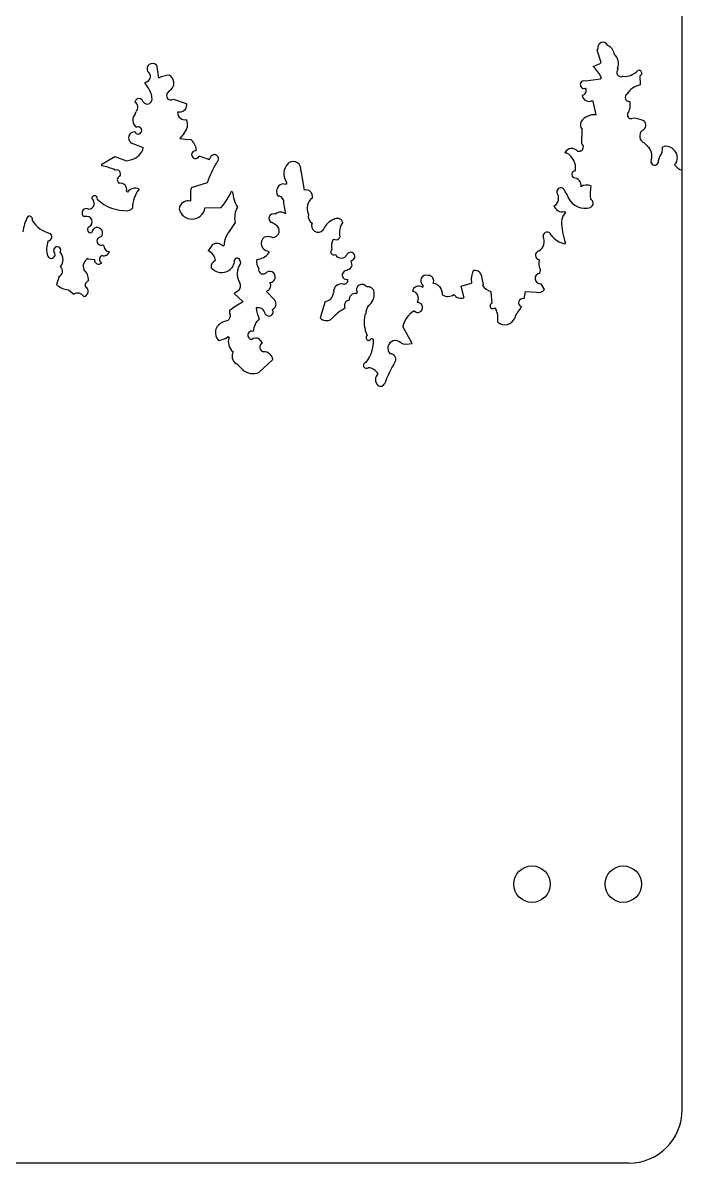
# Model space of a CAD drawing. Header units: millimetres. Extents: x -533 to 177, y -363 to 363.
# Drawn here: x -239.7 to -178.2, y -362.5 to -256.2 of the extents above; entities that cross this region are included whole.
import ezdxf

# ---------------------------------------------------------------- set-up
doc = ezdxf.new("R2010")
doc.units = ezdxf.units.MM

msp = doc.modelspace()

# ---------------------------------------------------------------- linework, layer by layer
at = {"color": 7, "linetype": 'Continuous', "lineweight": 25}
for p, q in [((-178.25, -357.5), (-178.25, 357.5)), ((-186.19, -258.77), (-186.11, -258.69)), ((-185.82, -259.93), (-186.19, -258.77)), ((-227.29, -260.14), (-227.09, -261.39)), ((-186.56, -260.29), (-185.9, -260.02)), ((-185.9, -260.02), (-185.82, -259.93)), ((-185.86, -261.44), (-185.78, -261.35)), ((-184.3, -260.48), (-184.22, -260.56)), ((-182.19, -261.17), (-182.17, -262.01)), ((-228.33, -261.84), (-228.34, -261.76)), ((-187.47, -261.62), (-187.28, -261.65)), ((-187.28, -261.65), (-185.86, -261.44)), ((-226.06, -262.54), (-226.22, -262.72)), ((-225.7, -263.36), (-224.52, -263.75)), ((-186.56, -263.55), (-186.65, -263.47)), ((-186.27, -264.8), (-186.56, -263.55)), ((-229.26, -264.71), (-229.16, -264.48)), ((-225.25, -264.52), (-225.33, -264.61)), ((-224.52, -263.75), (-224.52, -263.83)), ((-224.52, -263.83), (-224.43, -263.91)), ((-224.69, -266.51), (-225.1, -267.02)), ((-187.62, -267.51), (-187.58, -266.17)), ((-228.5, -267.87), (-229.69, -267.4)), ((-225.1, -267.02), (-224.35, -267.1)), ((-224.35, -267.1), (-224.09, -267.08)), ((-181.77, -267.43), (-181.47, -267.77)), ((-232.39, -269.4), (-231.16, -268.69)), ((-231.16, -268.69), (-230.06, -269.08)), ((-223.57, -268.07), (-223.65, -268.16)), ((-223.3, -268.65), (-223.22, -268.65)), ((-223.22, -268.65), (-222.37, -268.96)), ((-189.1, -268.39), (-189.19, -268.3)), ((-189.02, -268.38), (-189.1, -268.39)), ((-188.02, -268.19), (-187.73, -268.18)), ((-180.47, -269.07), (-180.33, -268.69)), ((-232.39, -269.48), (-232.39, -269.4)), ((-232.39, -269.56), (-232.39, -269.48)), ((-230.06, -269.08), (-229.58, -268.96)), ((-222.37, -268.96), (-222.29, -268.87)), ((-215.12, -271.1), (-215.31, -270.78)), ((-213.81, -269.98), (-213.51, -271.81)), ((-229.98, -272.01), (-230.07, -271.93)), ((-222.56, -271.14), (-224.05, -271.6)), ((-220.28, -271.91), (-220.2, -271.99)), ((-215.41, -271.22), (-215.2, -271.27)), ((-215.2, -271.27), (-215.12, -271.18)), ((-215.12, -271.18), (-215.12, -271.1)), ((-215.92, -272.38), (-216.01, -272.3)), ((-215.21, -274.03), (-215.4, -273.03)), ((-222.75, -273.48), (-221.24, -273.44)), ((-190.23, -273.27), (-190.14, -273.26)), ((-189.12, -273.9), (-189.21, -273.82)), ((-233.93, -274.29), (-234.02, -274.29)), ((-219.95, -274.83), (-220.51, -275.68)), ((-211.74, -275.52), (-211.66, -275.44)), ((-210.19, -276.18), (-210.26, -276.37)), ((-232.19, -277), (-232.27, -276.92)), ((-222.07, -276.89), (-222.47, -277.49)), ((-220.98, -276.95), (-221.06, -277.03)), ((-210.42, -276.49), (-210.79, -276.42)), ((-210.26, -276.37), (-210.42, -276.49)), ((-189.21, -276.83), (-189.13, -276.75)), ((-233.66, -278.21), (-233.07, -278.28)), ((-216.78, -277.59), (-216.87, -277.5)), ((-216.78, -277.67), (-216.78, -277.59)), ((-208.9, -278.29), (-209.15, -278.46)), ((-219.48, -278.43), (-219.43, -278.66)), ((-209.46, -279.23), (-209.54, -279.31)), ((-209.15, -278.46), (-209.05, -278.84)), ((-191.53, -279.55), (-191.47, -279.28)), ((-236.37, -279.88), (-236.6, -280.63)), ((-233.68, -280.3), (-233.6, -280.22)), ((-198.88, -280.78), (-197.89, -280.5)), ((-196.99, -279.72), (-196.8, -280.64)), ((-235.5, -281.11), (-234.99, -281.51)), ((-219.59, -281.19), (-220.02, -281.44)), ((-220.02, -281.44), (-219.25, -282.17)), ((-217.02, -281.27), (-216.94, -281.19)), ((-216.24, -282.09), (-217.02, -281.27)), ((-208.65, -281.46), (-208.57, -281.38)), ((-202.48, -280.88), (-202.4, -280.79)), ((-202.4, -280.79), (-202.4, -280.71)), ((-198.6, -281.86), (-198.88, -280.78)), ((-196.8, -280.64), (-196.88, -280.72)), ((-196.11, -281.29), (-196, -282.37)), ((-193, -281.95), (-192.85, -281.28)), ((-192.85, -281.28), (-191.84, -281.34)), ((-191.1, -281.07), (-191.41, -280.56)), ((-219.25, -282.17), (-219.25, -282.25)), ((-211.56, -282.21), (-212.02, -283.73)), ((-209.53, -282.13), (-209.3, -282.06)), ((-202.86, -282.31), (-202.94, -282.23)), ((-207.76, -283.36), (-207.84, -283.45)), ((-195.74, -282.78), (-195.65, -282.86)), ((-220.63, -283.97), (-221.12, -284.14)), ((-203.44, -286.11), (-204.3, -284.52)), ((-220.58, -285.47), (-220.5, -285.55)), ((-217.39, -286.05), (-217.7, -285.69)), ((-204.51, -286.03), (-204.27, -286.14)), ((-204.27, -286.14), (-204.02, -286.18)), ((-204.02, -286.18), (-203.44, -286.11)), ((-217.73, -288.82), (-216.43, -287.61)), ((-183.25, -362.5), (-527.75, -362.5))]:
    msp.add_line(p, q, dxfattribs=at)
for centre in [(-192.25, -336.5), (-183.75, -336.5)]:
    msp.add_circle(centre, 1.7, dxfattribs=at)
for centre, radius, start, end in [((-185.64, -258.53), 0.49, 24.202, 198.8842), ((-185.6, -259.27), 1.02, 6.627, 66.4759), ((-185.36, -260.01), 1.16, 336.0926, 48.2633), ((-227.64, -260.54), 0.522, 48.9816, 204.1263), ((-189.18, -263.02), 3.78, 26.1901, 46.3222), ((-228.38, -261.22), 0.54, 274.1354, 60.9154), ((-226.02, -263.3), 2.19, 91.9249, 119.2677), ((-226.45, -261.83), 0.804, 299.4513, 63.6704), ((-183.95, -260.85), 0.399, 132.5441, 294.5892), ((-183.64, -259.48), 1.74, 265.3316, 316.6627), ((-182.28, -260.92), 0.264, 289.9846, 110.0065), ((-232.42, -264.79), 5.04, 24.9429, 35.8067), ((-187.4, -261.98), 0.364, 100.3492, 292.4031), ((-187.67, -262.53), 0.467, 281.8582, 28.1354), ((-181.83, -263.8), 1.82, 100.8027, 149.6993), ((-228.91, -263.66), 0.378, 7.8858, 175.2257), ((-228.15, -263.33), 0.471, 215.3914, 20.8662), ((-228.45, -263.1), 0.737, 355.0433, 36.1387), ((-225.93, -263.01), 0.415, 136.0626, 302.7703), ((-186.95, -262.92), 0.629, 186.6413, 299.2577), ((-183.21, -263.19), 0.362, 121.2716, 282.9562), ((-184.61, -263.87), 1.52, 326.2679, 12.6703), ((-229.6, -264.11), 0.58, 320.6442, 57.0544), ((-224.61, -264.54), 0.726, 185.412, 280.3912), ((-225.13, -263.83), 0.699, 259.7032, 353.4042), ((-228.68, -265.29), 0.817, 135.0756, 235.6776), ((-225.5, -265.73), 1.12, 315.5497, 24.9552), ((-187.11, -265.72), 0.647, 152.0626, 223.7274), ((-186.45, -266.3), 1.51, 83.4193, 144.4634), ((-183, -264.8), 0.361, 167.0872, 296.4104), ((-183.04, -268.43), 3.31, 68.5489, 86.5048), ((-182.2, -265.76), 0.557, 294.168, 48.3479), ((-229.31, -266.96), 0.577, 88.5263, 229.3573), ((-228.99, -266.26), 0.336, 201.8242, 117.6954), ((-181.54, -266.79), 0.68, 129.3295, 250.0498), ((-225.01, -268.21), 1.45, 5.4211, 50.8306), ((-187.85, -267.81), 0.383, 288.3912, 52.6683), ((-182.16, -268.61), 1.09, 338.9447, 50.9372), ((-179.73, -268.68), 0.944, 34.1927, 112.3118), ((-229.92, -267.55), 1.45, 283.5457, 347.1505), ((-223.64, -268.52), 0.362, 91.5608, 338.9331), ((-221.89, -268.92), 0.406, 298.3395, 173.7024), ((-188.56, -268.67), 0.723, 41.4093, 149.8912), ((-189.74, -269.75), 1.55, 349.4829, 62.0955), ((-181.22, -267.97), 1.14, 320.9597, 8.4507), ((-179.64, -268.79), 0.945, 316.2357, 43.1173), ((-232.95, -273.68), 4.15, 63.9723, 82.2796), ((-209.34, -276.17), 14.15, 150.8285, 159.1643), ((-214.03, -270.29), 1.37, 130.6688, 200.6824), ((-214.54, -269.88), 0.732, 352.3423, 121.3115), ((-180.82, -269.14), 0.353, 156.5734, 12.0326), ((-178.1, -268.98), 0.975, 208.9126, 261.3299), ((-231.02, -270.32), 0.387, 328.8981, 105.2952), ((-230.56, -270.87), 0.373, 109.7797, 239.0865), ((-188.22, -270.37), 0.335, 89.7648, 242.7598), ((-188.41, -271.41), 0.744, 351.041, 87.0917), ((-230.65, -271.78), 0.598, 345.8552, 100.5343), ((-229.27, -272.53), 0.882, 65.3386, 143.7673), ((-226.37, -273.61), 3.16, 143.4025, 178.0099), ((-219.05, -272.42), 5.07, 170.6305, 184.8625), ((-225.51, -269.7), 5.67, 318.6975, 337.0426), ((-217.06, -271.76), 3.14, 184.3178, 211.5817), ((-215.35, -271.96), 0.739, 94.6431, 207.4768), ((-213.35, -272.42), 0.627, 348.4457, 104.6744), ((-189.56, -271.99), 0.384, 0.5014, 195.8227), ((-189.73, -272.65), 0.87, 8.1198, 50.433), ((-187.13, -272.27), 0.931, 67.0119, 126.4957), ((-181.76, -272.24), 5.07, 170.629, 184.864), ((-233.64, -273.05), 0.561, 272.7865, 53.4646), ((-233.05, -272.6), 0.257, 343.9629, 180.23), ((-230.1, -269.79), 3.95, 226.7534, 272.337), ((-224.32, -273.69), 0.868, 75.8285, 170.5116), ((-215.96, -272.94), 0.565, 350.6998, 86.1546), ((-212.03, -273.52), 1.21, 126.0064, 206.0639), ((-190.61, -272.57), 0.838, 304.266, 34.9606), ((-187.31, -271.77), 1.74, 206.1383, 287.2928), ((-186.96, -273.05), 0.406, 293.7235, 69.4), ((-233.83, -273.94), 0.395, 57.0636, 242.0475), ((-230.18, -272.82), 0.947, 284.9423, 314.4155), ((-223.97, -273.29), 1.23, 192.3006, 350.8201), ((-217.94, -274.4), 2.05, 150.9948, 192.1123), ((-216.36, -274.46), 0.433, 70.1895, 241.7241), ((-215.69, -274.71), 0.836, 54.6986, 128.4229), ((-212.42, -274.25), 0.721, 164.7164, 242.0106), ((-189.41, -272.98), 0.867, 199.2442, 283.3633), ((-187.9, -275.02), 1.66, 137.4402, 167.5689), ((-235.42, -276.31), 4.37, 152.1908, 172.0476), ((-239.15, -274.56), 0.318, 338.3448, 114.7774), ((-236.52, -273.18), 2.77, 212.7346, 255.4208), ((-233.78, -274.77), 0.507, 293.8007, 107.0941), ((-233.42, -275.5), 0.303, 121.3395, 292.2257), ((-216.68, -275.5), 0.668, 41.5056, 79.5589), ((-216.44, -275.62), 0.619, 265.9286, 65.3023), ((-212.21, -275.14), 0.607, 154.6878, 321.0555), ((-210.35, -275.9), 1.39, 107.2656, 160.4017), ((-210.42, -274.99), 0.536, 20.3936, 129.329), ((-208.43, -275.81), 1.79, 145.9788, 191.9813), ((-183.19, -274.56), 6.33, 181.0218, 200.2827), ((-237.41, -276.18), 0.377, 274.7381, 59.4418), ((-232.8, -275.81), 0.503, 313.1941, 176.7967), ((-232.44, -276.57), 0.393, 92.7843, 295.4035), ((-218.5, -277.14), 2.49, 144.0434, 175.4753), ((-216.77, -276.78), 0.733, 130.9991, 262.5973), ((-216.89, -277.16), 1.01, 66.3961, 111.2913), ((-192.16, -276.59), 1.05, 301.148, 25.9014), ((-190.85, -276.09), 0.368, 8.3792, 186.2155), ((-188.55, -274.37), 2.55, 220.663, 255.0756), ((-235.49, -277.33), 2.04, 157.8171, 198.5691), ((-236.54, -277.43), 0.33, 326.8641, 199.9946), ((-231.61, -277), 0.58, 180.5149, 263.8014), ((-221.66, -277.66), 0.864, 46.0718, 118.1301), ((-210.73, -277.56), 0.304, 133.0157, 297.4848), ((-209.71, -277.06), 1.26, 149.4517, 193.054), ((-237.1, -277.82), 0.365, 206.8026, 47.3944), ((-237.01, -278.3), 1.02, 320.4603, 42.665), ((-233.35, -278.91), 0.768, 113.9388, 203.941), ((-232.68, -278.32), 0.397, 174.6483, 315.3446), ((-232.23, -278.26), 0.368, 108.3255, 244.1546), ((-232.18, -277.41), 0.537, 251.5725, 341.8297), ((-222.85, -278.5), 1.08, 5.8287, 69.347), ((-221.6, -278.95), 0.591, 107.7266, 191.3831), ((-221.13, -278.37), 1.12, 302.9907, 0.803), ((-219.75, -278.44), 0.277, 1.2431, 162.9531), ((-216.8, -278.46), 1.15, 171.0654, 214.6797), ((-218, -276.78), 1.5, 272.3506, 323.8999), ((-210.05, -277.55), 0.607, 208.1234, 335.001), ((-209.17, -278), 0.388, 312.9761, 149.2682), ((-191.51, -277.9), 0.428, 104.2445, 258.8768), ((-190, -278.61), 1.62, 169.6678, 204.4691), ((-236.6, -279.37), 0.557, 294.1514, 48.3503), ((-234.93, -280.22), 1.32, 359.9483, 48.4103), ((-221.2, -278.16), 1.34, 223.1787, 300.5456), ((-218.22, -279.61), 1.54, 142.042, 214.0162), ((-217.34, -279.22), 0.416, 165.7212, 302.1854), ((-216.72, -279.91), 0.52, 271.8148, 139.9308), ((-209.53, -279.73), 0.422, 92.09, 282.4585), ((-209.5, -278.76), 0.463, 274.9343, 350.134), ((-195.77, -280.15), 2.15, 157.4913, 189.3701), ((-197.58, -279.92), 0.623, 18.8295, 106.1863), ((-233.55, -280.66), 0.377, 111.0041, 206.1482), ((-220.13, -280.75), 0.695, 320.7659, 24.1946), ((-217.11, -280.72), 0.499, 290.425, 35.8182), ((-210.02, -281.29), 0.742, 76.2461, 188.3716), ((-209.76, -280.24), 0.34, 256.2009, 16.9191), ((-202.11, -280.27), 0.527, 69.476, 236.4243), ((-201.93, -280.27), 0.502, 331.5782, 89.6575), ((-201.6, -281.49), 0.987, 355.1648, 83.0924), ((-191.47, -280.05), 0.509, 97.4251, 276.0827), ((-235.32, -279.15), 1.96, 229.0364, 264.5345), ((-234.64, -282.09), 0.674, 31.2936, 121.3178), ((-234.13, -281.25), 0.49, 277.2941, 60.9104), ((-211.73, -281.24), 0.988, 280.0368, 350.3669), ((-208.74, -282.02), 0.562, 80.4758, 185.0181), ((-208.11, -281.12), 0.524, 31.6514, 208.6926), ((-207.54, -281.4), 0.565, 6.962, 102.4214), ((-208.22, -281.55), 1.25, 303.064, 10.0224), ((-202.83, -281.32), 0.568, 52.0784, 171.003), ((-203.52, -281.89), 0.668, 329.7221, 78.6401), ((-200.1, -280.77), 0.962, 237.1779, 305.9452), ((-198.88, -281.12), 0.783, 212.9189, 290.2323), ((-195.08, -279.08), 2.43, 222.3784, 244.9927), ((-191.65, -280.71), 0.661, 253.1155, 326.8744), ((-209.91, -298.25), 18.52, 120.2627, 124.7875), ((-216.66, -282.43), 0.536, 290.406, 39.3117), ((-209.21, -282.58), 0.55, 125.2342, 207.3335), ((-206.25, -283.4), 1.51, 147.8831, 178.3676), ((-202.91, -282.76), 0.459, 222.2794, 82.7361), ((-195.92, -282.61), 0.253, 107.274, 317.7838), ((-193.11, -282.33), 0.397, 73.1374, 253.1249), ((-220.94, -283.51), 0.555, 304.2933, 11.1071), ((-219.75, -283.06), 0.728, 178.252, 208.1231), ((-217.82, -283.48), 0.699, 9.7126, 103.4265), ((-214.68, -282.42), 3.32, 186.6305, 204.5585), ((-216.79, -283.16), 0.395, 211.0639, 36.0692), ((-211.43, -283.18), 0.806, 223.0012, 301.1958), ((-207.14, -287.4), 5.24, 119.2457, 137.6128), ((-204.99, -284.09), 2.93, 167.3007, 205.7637), ((-202.01, -285.08), 2.36, 121.907, 166.4041), ((-197.73, -283.84), 2.3, 353.2099, 25.1), ((-194.78, -283.4), 0.974, 227.0099, 339.8894), ((-191.38, -284.59), 2.63, 134.6274, 161.1121), ((-220.76, -285.11), 1.03, 110.6387, 224.4107), ((-216.31, -285.17), 1.95, 135.4139, 174.5806), ((-221.7, -283.98), 1.86, 276.2901, 306.8008), ((-219.44, -285.97), 1.14, 158.408, 232.7846), ((-218.37, -285.35), 0.388, 71.8966, 266.1614), ((-218.01, -286.27), 0.661, 62.4889, 126.2567), ((-207.49, -285.57), 0.244, 122.5132, 330.6062), ((-210.47, -285.8), 3.44, 322.9207, 0.6044), ((-207.23, -285.98), 0.296, 46.5834, 99.6656), ((-205, -286.55), 0.709, 46.5624, 226.5625), ((-219.38, -287.29), 0.855, 151.2398, 234.6376), ((-217.2, -286.45), 0.443, 115.6991, 258.8347), ((-217.29, -287.75), 0.87, 9.3357, 89.8144), ((-221.36, -290.25), 2.71, 38.2261, 56.6468), ((-207.7, -288.15), 0.274, 94.938, 305.0473), ((-195.14, -293.87), 11.58, 148.4155, 159.623), ((-205.49, -287.59), 0.525, 335.791, 90.1706), ((-218.27, -287.41), 1.51, 230.4001, 291.0024), ((-207.63, -289.59), 1.22, 32.5273, 85.6558), ((-206.11, -289.49), 0.749, 131.6147, 225.9602), ((-206.39, -289.67), 0.427, 236.2443, 337.9121), ((-183.25, -357.5), 5, 270, 0)]:
    msp.add_arc(centre, radius, start, end, dxfattribs=at)

doc.saveas('drawing.dxf')
